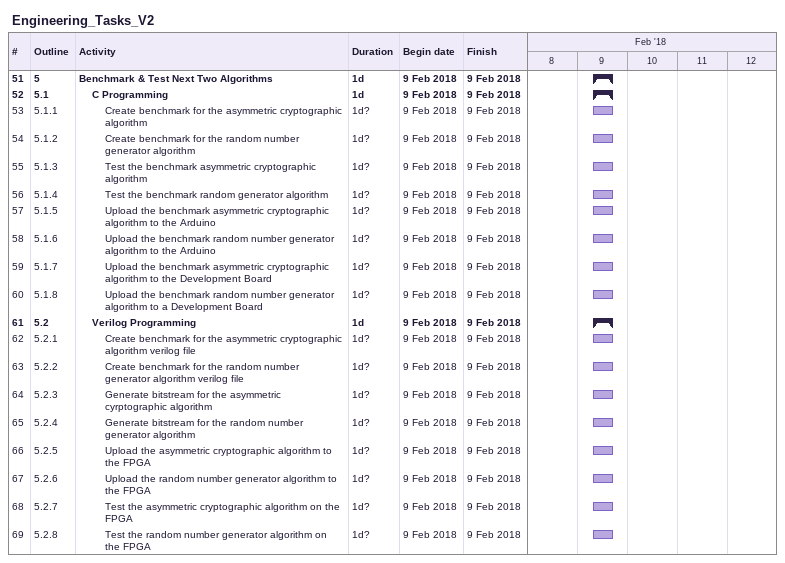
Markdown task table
Engineering_Tasks_V2

| ID | WBS | Task | Duration | Start | Finish |
|---|---|---|---|---|---|
| 51 | 5 | **Benchmark & Test Next Two Algorithms** | 1d | 2018-02-09 | 2018-02-09 |
| 52 | 5.1 | **C Programming** | 1d | 2018-02-09 | 2018-02-09 |
| 53 | 5.1.1 | Create benchmark for the asymmetric cryptographic algorithm | 1d? | 2018-02-09 | 2018-02-09 |
| 54 | 5.1.2 | Create benchmark for the random number generator algorithm | 1d? | 2018-02-09 | 2018-02-09 |
| 55 | 5.1.3 | Test the benchmark asymmetric cryptographic algorithm | 1d? | 2018-02-09 | 2018-02-09 |
| 56 | 5.1.4 | Test the benchmark random generator algorithm | 1d? | 2018-02-09 | 2018-02-09 |
| 57 | 5.1.5 | Upload the benchmark asymmetric cryptographic algorithm to the Arduino | 1d? | 2018-02-09 | 2018-02-09 |
| 58 | 5.1.6 | Upload the benchmark random number generator algorithm to the Arduino | 1d? | 2018-02-09 | 2018-02-09 |
| 59 | 5.1.7 | Upload the benchmark asymmetric cryptographic algorithm to the Development Board | 1d? | 2018-02-09 | 2018-02-09 |
| 60 | 5.1.8 | Upload the benchmark random number generator algorithm to a Development Board | 1d? | 2018-02-09 | 2018-02-09 |
| 61 | 5.2 | **Verilog Programming** | 1d | 2018-02-09 | 2018-02-09 |
| 62 | 5.2.1 | Create benchmark for the asymmetric cryptographic algorithm verilog file | 1d? | 2018-02-09 | 2018-02-09 |
| 63 | 5.2.2 | Create benchmark for the random number generator algorithm verilog file | 1d? | 2018-02-09 | 2018-02-09 |
| 64 | 5.2.3 | Generate bitstream for the asymmetric cyrptographic algorithm | 1d? | 2018-02-09 | 2018-02-09 |
| 65 | 5.2.4 | Generate bitstream for the random number generator algorithm | 1d? | 2018-02-09 | 2018-02-09 |
| 66 | 5.2.5 | Upload the asymmetric cryptographic algorithm to the FPGA | 1d? | 2018-02-09 | 2018-02-09 |
| 67 | 5.2.6 | Upload the random number generator algorithm to the FPGA | 1d? | 2018-02-09 | 2018-02-09 |
| 68 | 5.2.7 | Test the asymmetric cryptographic algorithm on the FPGA | 1d? | 2018-02-09 | 2018-02-09 |
| 69 | 5.2.8 | Test the random number generator algorithm on the FPGA | 1d? | 2018-02-09 | 2018-02-09 |
